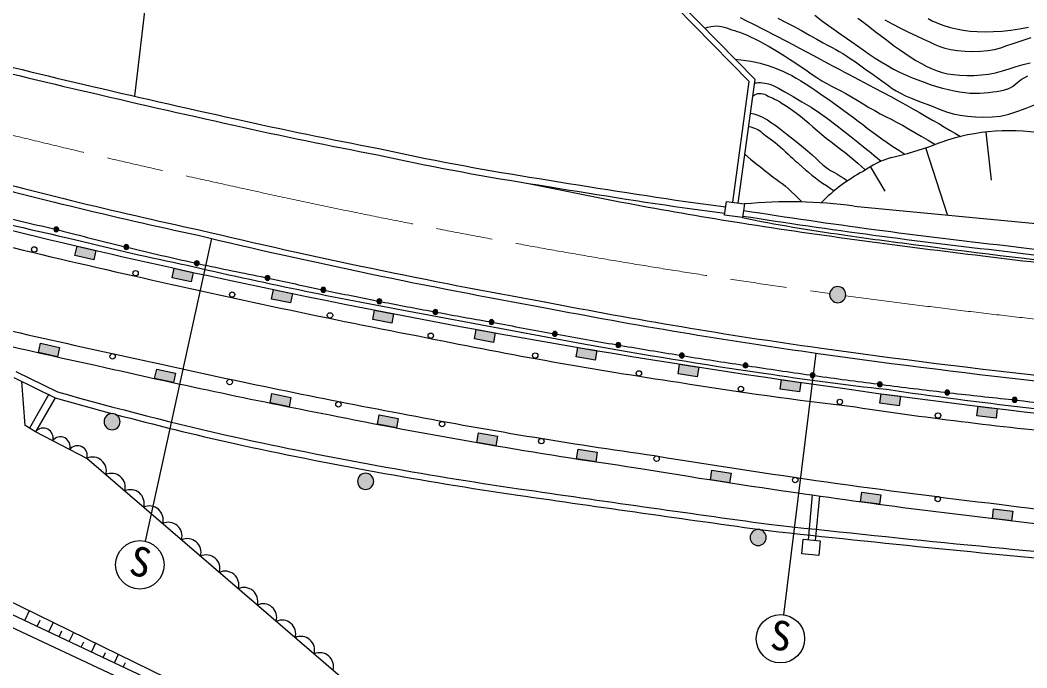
# Model space of a CAD drawing. Units: millimetres, scale not verified. Extents: x 40000 to 680000, y 20000 to 380000.
# Drawn here: x 210906 to 273335, y 250636 to 290798 of the extents above; entities that cross this region are included whole.
import ezdxf
from ezdxf.enums import TextEntityAlignment as Align

# ---------------------------------------------------------------- set-up
doc = ezdxf.new("R2010")
doc.units = ezdxf.units.MM
doc.header["$LTSCALE"] = 1000
doc.linetypes.add('CHAIN', pattern=[18.5, 12, -1.5, 3.5, -1.5])
for name, color, linetype, lineweight in [('M-BGD', 7, 'Continuous', 25), ('M-BMK', 2, 'CHAIN', 13), ('M-BMK-SRVR', 3, 'Continuous', 25), ('M-STR-STRC', 7, 'Continuous', 25)]:
    doc.layers.add(name, color=color, linetype=linetype, lineweight=lineweight)
doc.styles.add('ＭＳ ゴシック', font='')
doc.styles.get('ＭＳ ゴシック').set_extended_font_data('MS Gothic')

msp = doc.modelspace()

# ---------------------------------------------------------------- hatches: boundary and pattern name
at = {"layer": 'M-BGD'}
for points in [[(213297, 277826, 0.41422), (213147, 277976, 0.41422), (212997, 277826, 1)], [(214442, 276787), (215611, 276513), (215475, 275929), (214305, 276203)], [(217642, 276727, 1), (217342, 276727, 1)], [(220467, 275413), (221639, 275156), (221511, 274570), (220338, 274827)], [(222010, 275723, 0.41422), (221860, 275873, 0.41422), (221710, 275723, 1)], [(226398, 274814, 1), (226098, 274814, 0.41422), (226248, 274664, 0.41422)], [(226618, 274093), (227792, 273848), (227671, 273261), (226495, 273506)], [(229860, 274072, 1), (229560, 274072, 0.41421), (229710, 273922, 0.41421)], [(233330, 273368, 0.41421), (233180, 273518, 0.41421), (233030, 273368, 1)], [(232891, 272819), (234069, 272589), (233955, 272000), (232776, 272231)], [(236808, 272703, 0.41421), (236658, 272853, 0.41421), (236508, 272703, 1)], [(240293, 272077, 1), (239993, 272077, 1)], [(239180, 271624), (240361, 271408), (240254, 270818), (239072, 271034)], [(244218, 271346, 1), (243918, 271346, 0.41422), (244068, 271196, 0.41422)], [(213215, 269918), (212044, 270180), (212176, 270766), (213346, 270504)], [(245484, 270506), (246667, 270306), (246567, 269714), (245383, 269915)], [(248150, 270654, 1), (247850, 270654, 1)], [(252089, 270001, 0.41421), (251939, 270151, 0.41421), (251789, 270001, 1)], [(220419, 268321), (219247, 268578), (219376, 269164), (220547, 268907)], [(251801, 269467), (252986, 269281), (252894, 268688), (251707, 268874)], [(256034, 269389, 1), (255734, 269389, 0.41421), (255884, 269239, 0.41421)], [(258130, 268506), (259318, 268335), (259233, 267741), (258043, 267912)], [(260198, 268778, 1), (259898, 268778, 0.41422), (260048, 268628, 0.41422)], [(264369, 268218, 1), (264069, 268218, 1)], [(268547, 267709, 1), (268247, 267709, 1)], [(227581, 266821), (226404, 267059), (226524, 267647), (227699, 267409)], [(264301, 267636), (265490, 267475), (265410, 266880), (264219, 267042)], [(272730, 267251, 1), (272430, 267251, 0.41421), (272580, 267101, 0.41421)], [(270312, 266855), (271503, 266711), (271432, 266115), (270239, 266260)], [(217108, 265899, 0.41421), (216608, 266399, 0.41421), (216108, 265899, 0.41421), (216608, 265399, 0.41421)], [(234246, 265515), (233067, 265740), (233180, 266329), (234357, 266105)], [(240415, 264409), (239232, 264612), (239335, 265203), (240515, 265000)], [(246603, 263416), (245417, 263597), (245509, 264190), (246693, 264009)], [(254903, 262112), (253717, 262296), (253810, 262889), (254994, 262705)], [(232830, 262202, 0.41421), (232330, 262702, 0.41421), (231830, 262202, 0.41421), (232330, 261702, 0.41421)], [(264202, 260779), (263013, 260940), (263094, 261535), (264282, 261374)], [(272392, 259761), (271200, 259899), (271270, 260495), (272460, 260357)], [(257173, 258717, 0.41421), (256673, 259217, 0.41421), (256173, 258717, 0.41421), (256673, 258217, 0.41421)]]:
    msp.add_hatch(color=256, dxfattribs=at).paths.add_polyline_path(points)
at = {"layer": 'M-BMK-SRVR'}
msp.add_hatch(color=256, dxfattribs=at).paths.add_polyline_path([(262105, 273778, 0.41421), (261605, 274278, 0.41421), (261105, 273778, 1)])

# ---------------------------------------------------------------- linework, layer by layer
at = {"layer": 'M-BGD'}
for p, q in [((220039, 303231), (217995, 286084)), ((270801, 283858), (271131, 280883)), ((268411, 278716), (267061, 282879)), ((264544, 280196), (263649, 281724)), ((252113, 279155), (254605, 278828)), ((252168, 279552), (254659, 279224)), ((262625, 279272), (285783, 277046)), ((234674, 272808), (245748, 270749)), ((210518, 268635), (213078, 267378)), ((210649, 269016), (213222, 267753)), ((212688, 267602), (211477, 265497)), ((213078, 267378), (211862, 265264)), ((216608, 265899), (216609, 265899)), ((232330, 262202), (232331, 262203)), ((259787, 258583), (260052, 261355)), ((260235, 258540), (260498, 261292)), ((256673, 258717), (256674, 258717)), ((211469, 254173), (211193, 253588)), ((212125, 253581), (211958, 253227)), ((212948, 253449), (212681, 252885)), ((213475, 252908), (213321, 252583)), ((214215, 252829), (213956, 252282)), ((214826, 252236), (214685, 251938)), ((215579, 252161), (215330, 251633)), ((216180, 251559), (216054, 251291)), ((216988, 251471), (216748, 250963)), ((217411, 250955), (217293, 250706))]:
    msp.add_line(p, q, dxfattribs=at)
for points in [[(255092, 279502), (256120, 286995), (251560, 291631), (244484, 301168)], [(255438, 279454), (256490, 287118), (251827, 291859), (244949, 301128)], [(255562, 290961), (255954, 290764), (256377, 290546), (258421, 289489), (258825, 289278), (259234, 289062), (259661, 288835), (260103, 288599), (260970, 288134), (261363, 287925), (261700, 287748), (261993, 287596), (262276, 287449), (262581, 287291), (262943, 287100), (263868, 286610), (264381, 286336), (264891, 286062), (265371, 285801), (265821, 285551), (266261, 285305), (266687, 285063), (267099, 284827), (267492, 284600), (267868, 284380), (268229, 284168), (268573, 283962), (268900, 283764), (269211, 283574)], [(260186, 291109), (260693, 290723), (261233, 290319), (261825, 289901), (262144, 289681), (262480, 289446), (262829, 289200), (263189, 288949), (263557, 288697), (263930, 288448), (264306, 288207), (264683, 287978), (265058, 287767), (265427, 287577), (265800, 287404), (266181, 287240), (266569, 287086), (266958, 286942), (267347, 286810), (267732, 286690), (268108, 286583), (268474, 286490), (268825, 286411), (269158, 286347), (269479, 286302), (269794, 286275), (270102, 286265), (270400, 286269), (270687, 286284), (270961, 286309), (271220, 286342), (271462, 286378), (271685, 286418), (271887, 286457), (272211, 286555), (272444, 286687), (272624, 286835), (272790, 286982), (272979, 287112), (273387, 287337)], [(262852, 290924), (263223, 290642), (263592, 290360), (263936, 290100), (264248, 289862), (264543, 289634), (264831, 289412), (265124, 289194), (265433, 288977), (265762, 288754), (266103, 288526), (266451, 288304), (266798, 288101), (267138, 287927), (267462, 287782), (267774, 287658), (268088, 287556), (268419, 287476), (268781, 287417), (269184, 287380), (269618, 287364), (270068, 287370), (270522, 287398), (270965, 287448), (271395, 287532), (271821, 287648), (272246, 287781), (272674, 287917), (273107, 288041), (273543, 288155)], [(253365, 290296), (253551, 290356), (253731, 290399), (253906, 290425), (254077, 290436), (254245, 290433), (254407, 290412), (254562, 290371), (254714, 290318), (254870, 290259), (255034, 290202), (255200, 290150), (255364, 290100), (255537, 290044), (255726, 289975), (255941, 289883), (256188, 289768), (256460, 289635), (256749, 289486), (257049, 289325), (257351, 289157), (257658, 288978), (257974, 288787), (258297, 288587), (258624, 288380), (258952, 288169), (259285, 287946), (259626, 287709), (259967, 287471), (260302, 287242), (260626, 287035), (260931, 286860), (261220, 286708), (261506, 286564), (261800, 286415), (262113, 286245), (262453, 286048), (262810, 285833), (263177, 285611), (263544, 285391), (263902, 285185), (264245, 284998), (264578, 284826), (264912, 284655), (265256, 284477), (265617, 284280), (265996, 284065), (266386, 283840), (266789, 283603), (267207, 283351), (267641, 283082)], [(257891, 290916), (258375, 290678), (258863, 290423), (259365, 290149), (259856, 289873), (260311, 289616), (260704, 289396), (261017, 289226), (261266, 289093), (261480, 288978), (261687, 288861), (261917, 288723), (262172, 288561), (262435, 288385), (262699, 288204), (263206, 287850), (263441, 287684), (263666, 287522), (263887, 287361), (264107, 287202), (264332, 287044), (264554, 286884), (264770, 286725), (264991, 286567), (265230, 286411), (265498, 286260), (265800, 286114), (266127, 285971), (266474, 285831), (266834, 285693), (267202, 285557), (267574, 285413), (267954, 285263), (268347, 285119), (268760, 284995), (269196, 284904), (269664, 284840), (270160, 284795), (270672, 284777), (271190, 284794), (271703, 284852), (272226, 284972), (272765, 285146), (273299, 285349), (273804, 285551)], [(264519, 290817), (264992, 290566), (265495, 290309), (266003, 290058), (266490, 289825), (266932, 289621), (267305, 289446), (267628, 289292), (267933, 289161), (268252, 289053), (268616, 288969), (269043, 288910), (269510, 288875), (269993, 288863), (270471, 288876), (270918, 288914), (271330, 288985), (271722, 289090), (272103, 289215), (272479, 289347), (272859, 289475), (273236, 289600), (273606, 289729)], [(267214, 290890), (267466, 290754), (267702, 290642), (267955, 290543), (268255, 290448), (268604, 290350), (268980, 290258), (269383, 290178), (269810, 290118), (270262, 290084), (270744, 290075), (271257, 290088), (271792, 290122), (272337, 290179), (272882, 290261), (273433, 290371)], [(142451, 289188), (142425, 288411), (158102, 281868), (162663, 276292), (180719, 267428), (188372, 263790), (189724, 263020), (200954, 257668), (209260, 253674), (216717, 250187), (224675, 246385), (238453, 239598), (243481, 237251), (250906, 233675), (255481, 231771), (256334, 231527)], [(255248, 288381), (255593, 288340), (255918, 288295), (256227, 288244), (256520, 288187), (256800, 288124), (257060, 288057), (257297, 287986), (257525, 287908), (257754, 287820), (257996, 287719), (258247, 287608), (258500, 287489), (258760, 287357), (259033, 287208), (259327, 287036), (259648, 286833), (259995, 286603), (260352, 286357), (260707, 286109), (261046, 285872), (261368, 285645), (261682, 285421), (261990, 285198), (262292, 284977), (262592, 284756), (262881, 284536), (263159, 284320), (263436, 284103), (263722, 283884), (264026, 283660), (264349, 283432), (264681, 283202), (265027, 282968), (265387, 282731), (265764, 282489)], [(256462, 286909), (256584, 286919), (256700, 286927), (256816, 286929), (256939, 286920), (257076, 286896), (257204, 286871), (257319, 286849), (257455, 286808), (257647, 286725), (257930, 286580), (258334, 286356), (258835, 286070), (259390, 285742), (259952, 285395), (260477, 285051), (260977, 284696), (261482, 284314), (261974, 283927), (262435, 283559), (262848, 283232), (263215, 282942), (263548, 282675), (263844, 282435), (264308, 282056)], [(256352, 286112), (256450, 286171), (256549, 286214), (256650, 286241), (256752, 286253), (256858, 286252), (256964, 286234), (257070, 286198), (257180, 286149), (257295, 286092), (257421, 286031), (257552, 285970), (257688, 285906), (257832, 285833), (257991, 285746), (258168, 285639), (258367, 285510), (258585, 285363), (258817, 285201), (259057, 285025), (259301, 284838), (259550, 284634), (259806, 284412), (260068, 284180), (260337, 283945), (260611, 283715), (260897, 283488), (261193, 283259), (261493, 283031), (261787, 282804), (262067, 282582), (262335, 282363), (262596, 282146), (262847, 281933), (263089, 281722), (263318, 281515)], [(256203, 285025), (256305, 285008), (256411, 284984), (256525, 284951), (256650, 284904), (256792, 284841), (256936, 284772), (257081, 284699), (257245, 284607), (257447, 284478), (257706, 284297), (258054, 284036), (258478, 283708), (258931, 283350), (259364, 283003), (259729, 282704), (260020, 282452), (260268, 282223), (260485, 282016), (260679, 281834), (260863, 281678), (261028, 281557), (261167, 281471), (261292, 281405), (261414, 281342), (261542, 281269), (261807, 281104), (261940, 281020), (262075, 280932), (262215, 280834)], [(256089, 284196), (256211, 284174), (256327, 284145), (256437, 284108), (256544, 284064), (256648, 284012), (256746, 283953), (256835, 283886), (256925, 283812), (257021, 283731), (257134, 283642), (257265, 283547), (257410, 283444), (257563, 283335), (257721, 283217), (257878, 283092), (258039, 282952), (258209, 282797), (258378, 282637), (258540, 282484), (258686, 282348), (258806, 282238), (258904, 282146), (258998, 282060), (259103, 281966), (259236, 281849), (259590, 281543), (259793, 281370), (260005, 281195), (260221, 281026), (260441, 280863), (260669, 280698), (260904, 280535), (261145, 280374), (261390, 280218)], [(255854, 282480), (256207, 282183), (256531, 281914), (256831, 281671), (257108, 281449), (257366, 281245), (257595, 281071), (257794, 280929), (257975, 280802), (258154, 280670), (258344, 280515), (258544, 280340), (258744, 280157), (258947, 279963), (259156, 279753), (259373, 279524)], [(193744, 272133), (191563, 268583), (192027, 266087), (193504, 264998), (193504, 263591), (205944, 256878), (227994, 246082), (245571, 237344)], [(211862, 265264), (211217, 265655), (211014, 268391)], [(245571, 237344), (215044, 263627), (211862, 265264)], [(188840, 264339), (210381, 253972), (255101, 232841)]]:
    msp.add_lwpolyline(points, dxfattribs=at)
for points in [[(255704, 278550), (254588, 278703), (254705, 279554), (255821, 279402)], [(214442, 276787), (215611, 276513), (215475, 275929), (214305, 276203)], [(220467, 275413), (221639, 275156), (221511, 274570), (220338, 274827)], [(226618, 274093), (227792, 273848), (227671, 273261), (226495, 273506)], [(232891, 272819), (234069, 272589), (233955, 272000), (232776, 272231)], [(239180, 271624), (240361, 271408), (240254, 270818), (239072, 271034)], [(213215, 269918), (212044, 270180), (212176, 270766), (213346, 270504)], [(245484, 270506), (246667, 270306), (246567, 269714), (245383, 269915)], [(220419, 268321), (219247, 268578), (219376, 269164), (220547, 268907)], [(251801, 269467), (252986, 269281), (252894, 268688), (251707, 268874)], [(258130, 268506), (259318, 268335), (259233, 267741), (258043, 267912)], [(227581, 266821), (226404, 267059), (226524, 267647), (227699, 267409)], [(264301, 267636), (265490, 267475), (265410, 266880), (264219, 267042)], [(270312, 266855), (271503, 266711), (271432, 266115), (270239, 266260)], [(234246, 265515), (233067, 265740), (233180, 266329), (234357, 266105)], [(240415, 264409), (239232, 264612), (239335, 265203), (240515, 265000)], [(246603, 263416), (245417, 263597), (245509, 264190), (246693, 264009)], [(254903, 262112), (253717, 262296), (253810, 262889), (254994, 262705)], [(264202, 260779), (263013, 260940), (263094, 261535), (264282, 261374)], [(272392, 259761), (271200, 259899), (271270, 260495), (272460, 260357)], [(259473, 258612), (260519, 258515), (260435, 257607), (259388, 257704)]]:
    msp.add_lwpolyline(points, close=True, dxfattribs=at)
for points in [[(213297, 277826, 0.41422), (213147, 277976, 0.41422), (212997, 277826, 1)], [(217642, 276727, 1), (217342, 276727, 1)], [(222010, 275723, 0.41422), (221860, 275873, 0.41422), (221710, 275723, 1)], [(226398, 274814, 1), (226098, 274814, 0.41422), (226248, 274664, 0.41422)], [(229860, 274072, 1), (229560, 274072, 0.41421), (229710, 273922, 0.41421)], [(233330, 273368, 0.41421), (233180, 273518, 0.41421), (233030, 273368, 1)], [(236808, 272703, 0.41421), (236658, 272853, 0.41421), (236508, 272703, 1)], [(240293, 272077, 1), (239993, 272077, 1)], [(244218, 271346, 1), (243918, 271346, 0.41422), (244068, 271196, 0.41422)], [(248150, 270654, 1), (247850, 270654, 1)], [(252089, 270001, 0.41421), (251939, 270151, 0.41421), (251789, 270001, 1)], [(256034, 269389, 1), (255734, 269389, 0.41421), (255884, 269239, 0.41421)], [(260198, 268778, 1), (259898, 268778, 0.41422), (260048, 268628, 0.41422)], [(264369, 268218, 1), (264069, 268218, 1)], [(268547, 267709, 1), (268247, 267709, 1)], [(272730, 267251, 1), (272430, 267251, 0.41421), (272580, 267101, 0.41421)], [(217108, 265899, 0.41421), (216608, 266399, 0.41421), (216108, 265899, 0.41421), (216608, 265399, 0.41421)], [(232830, 262202, 0.41421), (232330, 262702, 0.41421), (231830, 262202, 0.41421), (232330, 261702, 0.41421)], [(257173, 258717, 0.41421), (256673, 259217, 0.41421), (256173, 258717, 0.41421), (256673, 258217, 0.41421)]]:
    msp.add_lwpolyline(points, format="xyb", close=True, dxfattribs=at)
for centre in [(211779, 276581), (218066, 275104), (224055, 273780), (230121, 272491), (236373, 271229), (216641, 269952), (242848, 270002), (223899, 268362), (249274, 268893), (255603, 267930), (261737, 267126), (230647, 266977), (267824, 266280), (237076, 265753), (243226, 264695), (250376, 263605), (258968, 262284), (267812, 261102)]:
    msp.add_circle(centre, 168, dxfattribs=at)
for centre, radius, start, end in [((277193, 557298), 277972, 255.17852, 257.00932), ((277193, 557298), 277572, 255.17865, 257.00952), ((361980, 910657), 640954, 256.72474, 257.59037), ((361980, 910657), 641354, 256.72483, 257.59029), ((282536, 544168), 265958, 257.33821, 259.29633), ((282536, 544168), 266358, 257.3384, 259.29509), ((272261, 271088), 12853, 80.4208, 111.3378), ((268292, 443283), 164251, 257.6422, 260.96478), ((259526, 305558), 23897, 283.07453, 289.70455), ((268292, 443283), 164651, 257.64421, 260.96435), ((266582, 276714), 5805, 106.50538, 125.80329), ((283155, 562117), 290820, 254.66379, 257.86419), ((283155, 562117), 291170, 254.66404, 257.86342), ((340337, 872734), 599699, 260.61039, 261.5456), ((268450, 271635), 11113, 118.27369, 135.15568), ((317821, 716382), 451588, 254.88242, 258.01853), ((340337, 872734), 600099, 260.61051, 261.54593), ((296272, 533504), 258497, 257.97952, 260.95589), ((324791, 749853), 486776, 255.10898, 257.32391), ((253065, 458430), 185322, 254.90252, 257.80896), ((258644, 248904), 30628, 82.53076, 95.28888), ((283966, 590438), 320533, 256.45907, 257.20892), ((274434, 369836), 93187, 258.40486, 262.30684), ((312098, 637136), 362890, 261.06236, 263.65069), ((312098, 637136), 362540, 261.06102, 263.65124), ((320382, 698410), 425149, 261.24055, 263.27706), ((265893, 477243), 206275, 255.22629, 256.38784), ((249309, 415049), 142232, 255.59708, 258.4515), ((311189, 651861), 384897, 256.59216, 259.85128), ((311189, 651861), 384547, 256.59158, 259.85168), ((292478, 483318), 208081, 261.56622, 262.81468), ((265893, 477243), 206275, 256.47117, 257.63272), ((317799, 659942), 386496, 262.36547, 264.1513), ((303793, 518780), 244039, 262.51637, 266.23489), ((329439, 748635), 476098, 262.90223, 264.82505), ((303793, 518780), 244389, 262.51718, 266.23489), ((294249, 592900), 325588, 256.96876, 259.45685), ((265893, 477243), 206275, 257.71605, 258.8776), ((337446, 796001), 534580, 257.08595, 259.07728), ((294854, 586480), 319128, 257.61265, 258.19448), ((355106, 906337), 652044, 255.74377, 257.70557), ((332444, 779348), 516219, 257.8817, 262.14493), ((294854, 586480), 319128, 258.24835, 258.83018), ((374647, 992127), 739093, 256.67043, 257.88086), ((294854, 586480), 319128, 258.88404, 259.46587), ((306092, 595022), 328088, 258.97855, 261.99472), ((306092, 595022), 327738, 258.97808, 261.99469), ((294854, 586480), 319128, 259.51974, 260.10157), ((315102, 663568), 398603, 259.18221, 259.71298), ((294623, 556136), 290967, 258.40708, 261.52796), ((315102, 663568), 398603, 259.7561, 260.28686), ((303039, 586372), 320781, 259.71188, 261.75159), ((315102, 663568), 398603, 260.32998, 260.86074), ((331619, 779770), 514240, 262.04491, 265.31321), ((315102, 663568), 398603, 260.90386, 261.43463), ((331619, 779770), 514590, 262.04489, 265.31339), ((317813, 715544), 457706, 257.1813, 259.01308), ((319114, 714748), 456253, 257.38618, 259.30614), ((308213, 611842), 346428, 261.33675, 261.98319), ((282117, 430020), 163054, 261.14517, 263.84491), ((308213, 611842), 346428, 262.03281, 262.67925), ((292958, 523086), 258053, 260.81245, 263.26992), ((322670, 693441), 429787, 261.87052, 266.7193), ((308213, 611842), 346428, 262.72886, 263.3753), ((304867, 544054), 279063, 261.71073, 265.28501), ((270303, 468619), 209219, 254.1263, 255.13971), ((270303, 468619), 208819, 254.13617, 257.26932), ((308213, 611842), 346428, 263.42492, 264.07136), ((312550, 584741), 319996, 262.85153, 263.4278), ((300318, 516676), 252678, 261.44197, 264.6383), ((270303, 468619), 209219, 255.18948, 257.26973), ((297531, 600570), 340979, 258.67663, 261.83609), ((295805, 587287), 326682, 259.17506, 261.98289), ((212344, 264897), 606, 342.8156, 142.71411), ((213404, 264351), 606, 342.8156, 142.71411), ((278778, 514758), 255699, 257.69529, 261.69053), ((214465, 263805), 606, 342.8156, 142.71411), ((278778, 514758), 256099, 257.69496, 261.69054), ((215402, 262856), 850, 343.59457, 114.95292), ((327683, 735214), 477734, 260.67137, 263.26155), ((312996, 640686), 383005, 260.39808, 261.97416), ((216576, 261845), 850, 343.59457, 114.95292), ((217750, 260834), 850, 343.59457, 114.95292), ((522378, 2184741), 1943355, 261.69946, 262.16134), ((522378, 2184741), 1943755, 261.69946, 262.1615), ((321962, 691958), 435030, 261.74769, 263.92169), ((218925, 259823), 850, 343.59457, 114.95292), ((319528, 630681), 372990, 262.62139, 265.55187), ((220099, 258812), 850, 343.59457, 114.95292), ((370076, 1285646), 1032677, 263.72961, 264.91164), ((370076, 1285646), 1032277, 263.72991, 265.02681), ((221273, 257801), 850, 343.59457, 114.95292), ((222447, 256791), 850, 343.59457, 114.95292), ((223621, 255780), 850, 343.59457, 114.95292), ((224795, 254769), 850, 343.59457, 114.95292), ((225969, 253758), 850, 343.59457, 114.95292), ((227144, 252747), 850, 343.59457, 114.95292), ((228318, 251736), 850, 343.59457, 114.95292), ((229492, 250725), 850, 343.59457, 114.95292)]:
    msp.add_arc(centre, radius, start, end, dxfattribs=at)
at = {"layer": 'M-BMK'}
for centre, radius, start, end in [((332917, 781975), 513145, 253.29349, 257.6906), ((323584, 727763), 458197, 257.38571, 262.16348), ((332403, 795061), 526069, 262.32014, 266.77455)]:
    msp.add_arc(centre, radius, start, end, dxfattribs=at)
at = {"layer": 'M-BMK-SRVR'}
msp.add_lwpolyline([(262105, 273778, 0.41421), (261605, 274278, 0.41421), (261105, 273778, 1)], format="xyb", close=True, dxfattribs=at)
at = {"layer": 'M-STR-STRC'}
for p, q in [((222770, 277257), (218650, 258489)), ((260243, 270154), (258240, 253929))]:
    msp.add_line(p, q, dxfattribs=at)
for centre in [(218328, 257024), (258056, 252441)]:
    msp.add_circle(centre, 1500, dxfattribs=at)

# ---------------------------------------------------------------- texts
at = {"layer": 'M-STR-STRC', "style": 'ＭＳ ゴシック'}
for rotation, p in [(347.559, (218059, 255781)), (352.901, (257904, 251179))]:
    msp.add_text('S', height=1833, rotation=rotation, dxfattribs=at).set_placement(p, align=Align.BOTTOM_CENTER)

doc.saveas('drawing.dxf')
